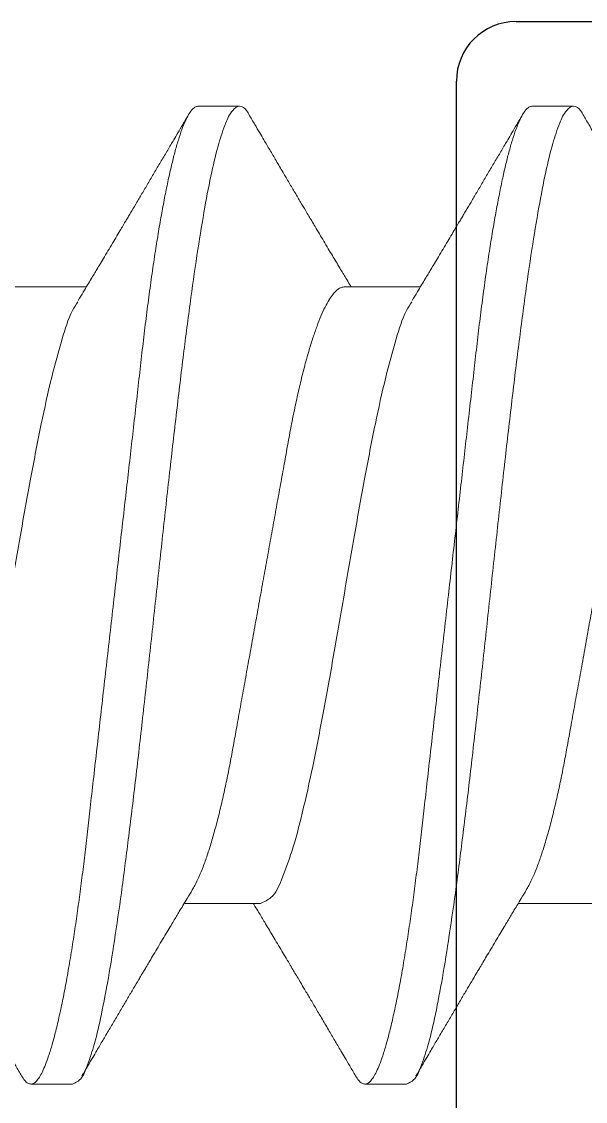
# Model space of a CAD drawing. Extents: x -82 to 113, y -82 to 93.
# Drawn here: x 24.8308 to 24.9253, y 71.2675 to 71.4486 of the extents above; entities that cross this region are included whole.
import ezdxf

# ---------------------------------------------------------------- set-up
doc = ezdxf.new("R2010")
doc.units = 0
doc.header["$MEASUREMENT"] = 0
doc.linetypes.add('SLD-Solid', pattern=[0])
doc.layers.get('0').update_dxf_attribs({"linetype": 'CONTINUOUS'})
doc.layers.add('Ballons', color=7, linetype='CONTINUOUS')
doc.layers.add('VENT', color=5, linetype='CONTINUOUS')

# ---------------------------------------------------------------- blocks, each defined once
blk = doc.blocks.new('NO 8 2 IN')
at = {"color": 7, "linetype": 'SLD-Solid', "lineweight": 15}
for p, q in [((1.034500062700332, 0.08200000106232608), (1.027500036898559, 0.08200000106232608)), ((1.09050004911704, 0.08200000106232608), (1.083500023315267, 0.08200000106232608)), ((1.066000032143336, 0.05168910871633869), (1.053206593267561, 0.05168910871633869)), ((1.12200005522628, 0.05168910871633869), (1.109206616350519, 0.05168910871633869)), ((1.024000023997672, -0.05168910871633869), (1.036793462873447, -0.05168910871633869)), ((1.080000047080631, -0.05168910871633869), (1.092793485956392, -0.05168910871633869)), ((1.055500066773163, -0.08200000106231897), (1.062500055908686, -0.08200000106231897)), ((1.111500053189872, -0.08200000106231897), (1.118500042325394, -0.08200000106231897))]:
    blk.add_line(p, q, dxfattribs=at)
for points, knots in [([(1.025858489195187, 0.08044668150640888), (1.025990910309957, 0.08073837643753023), (1.026308124782531, 0.08143713096696814), (1.02751657108513, 0.08233296663942014), (1.029066337307967, 0.08106899891546249), (1.030012140001759, 0.07885044912716666), (1.031183408001183, 0.07536927210804834), (1.032282070032281, 0.07063576357197121), (1.033430686256338, 0.06469988357867607), (1.03457277065823, 0.0576627736634947), (1.035723906377584, 0.04964081140681742), (1.036876305717485, 0.04077086824360521), (1.038031135798178, 0.03120402660880472), (1.039186831523097, 0.02110370589623045), (1.040343305736428, 0.0106425480397192), (1.041500094721499, -5.907465663312905e-07), (1.042656843607688, -0.01064373193506896), (1.043813435706468, -0.02110483273018815), (1.044969133374479, -0.03120515919152922), (1.046123852241209, -0.04077174853478738), (1.047276258450864, -0.04964224892662372), (1.048427454507987, -0.05766202938374221), (1.049569334138894, -0.0647054338148294), (1.050718883204709, -0.07062250771294032), (1.051814957745492, -0.07540618776011598), (1.05299219789886, -0.078765899028852), (1.053925718410241, -0.08123471513719949), (1.055081337071044, -0.08179645783453537), (1.055500066773163, -0.08200000106231897)], [0, 0, 0, 0, 0.00573129800252343, 0.01372931104197165, 0.02172826773205087, 0.03580556482884082, 0.05719218950977518, 0.0858971296088225, 0.1215752312055085, 0.1636902521377051, 0.2115659443761961, 0.2644131101533142, 0.3213497415512873, 0.3814191761150617, 0.443608673949524, 0.5068676579143465, 0.5701265823681618, 0.6323159470306969, 0.6923850873077625, 0.7493212658307159, 0.8021679242745475, 0.8500430301735831, 0.8921574304135668, 0.9278347920388146, 0.9565388185899408, 0.9779246014898213, 0.9920011459181272, 1, 1, 1, 1]), ([(1.034500062700332, 0.08200000106232608), (1.034672532483754, 0.08196349804216396), (1.035075107228693, 0.08187829358641352), (1.035593534935018, 0.08133523446230839), (1.036126163775577, 0.0805491729878085), (1.036673950167611, 0.07943018348662889), (1.037239318179246, 0.07799868356099182), (1.037817727747736, 0.07624209690033723), (1.038386220211009, 0.07423773633063746), (1.038944778674392, 0.07200956213720389), (1.039491489797626, 0.06958508343719672), (1.040037033309744, 0.06692234431857003), (1.040578487509606, 0.06403632101651624), (1.041112983244545, 0.06094410045859178), (1.041655120858422, 0.05755774986624118), (1.042199198074925, 0.05388883168269132), (1.04274030075635, 0.04995243277414829), (1.043262013039168, 0.04587418837002843), (1.043761448367292, 0.04166610852470143), (1.044252385834923, 0.03730863189908007), (1.04476930459343, 0.03278020020687222), (1.045289421069754, 0.02820666798429983), (1.045812027397858, 0.02361622642770556), (1.046333117436532, 0.01903810330995981), (1.046865099288212, 0.01436439367915199), (1.047405391303869, 0.00961754930828107), (1.047951289137771, 0.004821244899567034), (1.048516670499623, -0.00014606122650207), (1.049098362775709, -0.005256948956215979), (1.049693060866247, -0.0104815723050109), (1.050280488079807, -0.01564220981747866), (1.050857065173773, -0.02070850046312245), (1.051419834823534, -0.02565189390745815), (1.051965455667244, -0.03044628372363434), (1.052477765578843, -0.03494768134120108), (1.052956868833746, -0.03915306824425357), (1.0534034769437, -0.04309137836029464), (1.053868560386022, -0.04691146044678618), (1.054350597950403, -0.05062654993313487), (1.054849178514417, -0.05421831241668684), (1.055376591383251, -0.05776147327923553), (1.055932157234309, -0.06122187831267212), (1.056515898153066, -0.06456436798674758), (1.057107333317575, -0.06765778433073422), (1.057702477791054, -0.07048064197923054), (1.058297794848372, -0.0730144713258909), (1.058889232026402, -0.07524468251880734), (1.05946045176151, -0.07711900112871461), (1.060006539176328, -0.07864948537349647), (1.060520559768264, -0.07985018012612954), (1.061019620004899, -0.0807879737036572), (1.061505424830088, -0.08144907042706251), (1.061982633740442, -0.08190154432070784), (1.062342903974326, -0.08197009769067876), (1.062500055908686, -0.08200000106231897)], [0, 0, 0, 0, 0.003092212430469399, 0.007217766531581811, 0.01284827832243181, 0.02019595761164232, 0.02935766815678283, 0.04036845883385698, 0.0532212565024589, 0.06658728323214175, 0.08141523767294881, 0.09763481433781128, 0.1151597921991554, 0.1338902121345474, 0.1537147932400026, 0.1764477403002234, 0.2001743275907442, 0.224723960995883, 0.2499243488502142, 0.2759054084198213, 0.3030905775963507, 0.3313790965866887, 0.3581674491581532, 0.3856579062967868, 0.4137246254438173, 0.4422322925170845, 0.4710381768545477, 0.4999944729318572, 0.5315779441752887, 0.5629663297975073, 0.5939684811253, 0.6244010797671772, 0.6540922480333283, 0.6828842419094366, 0.7106363779029874, 0.7350576147270504, 0.7585264280238977, 0.7814701225555245, 0.8038308838492427, 0.8254759233996185, 0.8462742797106003, 0.8678485228832349, 0.8881082857742858, 0.9069109890772399, 0.9241306432943533, 0.9396617950977205, 0.9534223355502297, 0.9653572113531385, 0.9746724310134319, 0.9824409423104602, 0.9887046655412002, 0.9935571554302671, 0.9971895943886373, 1, 1, 1, 1]), ([(1.081858475611909, 0.08044668150640888), (1.081990882731489, 0.08073837817283902), (1.082308071326736, 0.08143715370818683), (1.083516556470329, 0.08233296330025297), (1.085066320028687, 0.08106899731938455), (1.086012176636871, 0.07885046040411936), (1.087183441462273, 0.0753692798387604), (1.088281980808489, 0.07063574640264392), (1.089430700906945, 0.06469989181091051), (1.090572737961566, 0.05766276853211849), (1.091723943918694, 0.04964081551771216), (1.092876335648299, 0.04077087037428129), (1.094031109023746, 0.0312040235889981), (1.095186824614004, 0.02110370665214845), (1.09634327924951, 0.01064254529518394), (1.097500127489198, -5.883651184035443e-07), (1.098656876849617, -0.01064372944118475), (1.099813409320944, -0.02110483552701226), (1.100969126614771, -0.03120515836432958), (1.102123824932093, -0.04077175189122073), (1.103276289080995, -0.04964224642260717), (1.104427487994798, -0.05766202576629809), (1.105569316514377, -0.06470543588499567), (1.106718855451163, -0.07062251479545267), (1.107814989293686, -0.07540618154120438), (1.10899221824431, -0.07876590241456682), (1.109925740450649, -0.08123469865355304), (1.111081337486382, -0.08179645564946725), (1.111500053189872, -0.08200000106231897)], [0, 0, 0, 0, 0.005731193161150711, 0.01372939093988378, 0.02172834773133871, 0.03580574990935025, 0.05719237486133048, 0.085897212430428, 0.1215753558702953, 0.1636903773362416, 0.2115661010270619, 0.2644132674739447, 0.3213498736558981, 0.3814193089809695, 0.4436088076035976, 0.5068678157147021, 0.5701267409702369, 0.6323160826741067, 0.6923852237124656, 0.7493214029570063, 0.8021680900147121, 0.8500431965204984, 0.8921575622278197, 0.9278349243052287, 0.9565390026677021, 0.9779247858386179, 0.9920013304453245, 0.9999999999999999, 0.9999999999999999, 0.9999999999999999, 0.9999999999999999]), ([(1.09050004911704, 0.08200000106232608), (1.090672517247654, 0.08196349622979682), (1.09107509727707, 0.08187828560856047), (1.091593563281918, 0.08133526114838929), (1.092126133514739, 0.08054914617877529), (1.092673988904124, 0.07943019953271602), (1.093239342206843, 0.07799868620685402), (1.093817705578687, 0.07624209036573859), (1.094386199689126, 0.07423773158301827), (1.094944811508896, 0.0720095677643755), (1.095491519738431, 0.06958508719474565), (1.096037008139831, 0.06692233943355319), (1.096578474119156, 0.06403632121438108), (1.097112983182043, 0.06094410450509713), (1.097655044243965, 0.05755774202808794), (1.098199205931678, 0.05388883666503119), (1.098740269207354, 0.0499524287922668), (1.099262052041382, 0.04587419199207687), (1.099761463276906, 0.04166610752499622), (1.100252425510249, 0.03730863519860605), (1.100769265181569, 0.03278019447908065), (1.101289456590436, 0.02820667079254946), (1.101812058795161, 0.02361622876482272), (1.102333091587809, 0.01903810052283461), (1.102865089299257, 0.01436439408823986), (1.103405376056713, 0.00961754911890722), (1.103951278588951, 0.004821245244947647), (1.104516646151097, -0.0001460638429335859), (1.105098393991867, -0.005256946639363491), (1.105693098849088, -0.01048156921796561), (1.106280444081108, -0.01564221606161453), (1.106857122447252, -0.02070849378922901), (1.107419787296422, -0.02565190055302935), (1.107965508239431, -0.03044627758564644), (1.108477741020096, -0.03494768397899861), (1.108956845517511, -0.03915307076471919), (1.109403511114976, -0.04309137570269428), (1.109868582704877, -0.04691146045655614), (1.110350613556761, -0.0506265510724333), (1.110849230179554, -0.05421830451163601), (1.11137650745377, -0.05776148388135738), (1.111932142750561, -0.06122187915580213), (1.112515948182903, -0.06456435815795203), (1.113107286533321, -0.06765779628460677), (1.113702535169722, -0.07048062849488446), (1.11429774755797, -0.07301448629861085), (1.114889286624233, -0.07524466622889747), (1.115460414521181, -0.0771190169567646), (1.116006568228784, -0.078649479497642), (1.116520590393947, -0.07985016956529734), (1.117019605101916, -0.08078797911611701), (1.117505411484615, -0.08144908619046731), (1.117982642327433, -0.081901527389455), (1.118342904628776, -0.08197009397652266), (1.118500042325394, -0.08200000106231897)], [0, 0, 0, 0, 0.003092212474474094, 0.007217930550523359, 0.01284831756046396, 0.02019609582140424, 0.02935780649692349, 0.04036852816095878, 0.05322132601246646, 0.06658740635460804, 0.08141536100642903, 0.09763489389900996, 0.1151598720097487, 0.1338902922116899, 0.1537148389985677, 0.1764478184933604, 0.2001744061215297, 0.2247240676130567, 0.2499244558260099, 0.2759055157653486, 0.3030906606264615, 0.3313792047211663, 0.3581675576738508, 0.3856579905015288, 0.4137247100479716, 0.442232377526926, 0.4710382622743204, 0.4999945587637016, 0.531578055158428, 0.5629664412273289, 0.5939685682944803, 0.6244011920710705, 0.6540923360566905, 0.6828843550432101, 0.7106364667286479, 0.735057703900245, 0.7585265424634448, 0.7814702373215788, 0.8038309989335088, 0.8254760387919112, 0.8462743309720552, 0.8678486091675228, 0.8881084100451194, 0.9069110724454126, 0.9241307721867617, 0.9396618739569711, 0.9534224710343969, 0.9653572826813911, 0.974672576776651, 0.9824410881842316, 0.9887047061362199, 0.9935571960943416, 0.9971898048677766, 1, 1, 1, 1]), ([(1.025944508201491, 0.08061945284386951), (1.02561531594931, 0.08005895469126045), (1.025010321692548, 0.07902886312314195), (1.024182224365973, 0.07762037112139097), (1.023511568713886, 0.07648015570063649), (1.02295163418384, 0.0755286497817309), (1.022261652468146, 0.0743569924292018), (1.021355671341539, 0.07281905166295388), (1.020270517707246, 0.07097947054204923), (1.019210126181832, 0.06918356767037892), (1.018225672817735, 0.06751855957245567), (1.017302278362962, 0.06595821877042596), (1.016529279539455, 0.06465395328600465), (1.015910663368004, 0.06361085511671405), (1.015387197812331, 0.06272888996299741), (1.014793899789979, 0.0617302195660514), (1.014122857525081, 0.06060154668919893), (1.013385793521195, 0.05936340707955168), (1.012665515155504, 0.05815504572924368), (1.01197581607795, 0.05699945275659246), (1.011328852558634, 0.05591690386324188), (1.010736808003813, 0.05492752603385753), (1.010187702593768, 0.05401083579497623), (1.00964526624341, 0.05310659264537065), (1.009185072722829, 0.05234002283853556), (1.008886801294892, 0.05184428894638415), (1.008793432998843, 0.05168910871633869)], [0, 0, 0, 0, 0.05798167586788244, 0.1065595580269494, 0.1457427187693226, 0.1759776293515837, 0.2050392042249229, 0.2670301238508556, 0.335195349837447, 0.3955517533436055, 0.4530647110012492, 0.5077319642294494, 0.5572797523995766, 0.5883028672446599, 0.6159082607732322, 0.6487641469731362, 0.6919186007523376, 0.7330355312832953, 0.7772940891724014, 0.8174002659008853, 0.8530774647129349, 0.8897875930376584, 0.9202467871004051, 0.94839358688828, 0.9838455768604635, 1, 1, 1, 1]), ([(1.054558257653014, 0.04944529505373652), (1.05427616709477, 0.04991299667020144), (1.05375255439337, 0.05078113812226803), (1.053029611153647, 0.05198308620254721), (1.052428914916732, 0.05298301264613059), (1.051908798399069, 0.05385012500075703), (1.051395558276567, 0.05470656562822285), (1.050816039316729, 0.05567485205746436), (1.050138492284916, 0.05680805554265334), (1.049395711842919, 0.05805250095472303), (1.048637384096523, 0.05932475564477357), (1.047934053097237, 0.06050605952689381), (1.047324098100788, 0.0615318652824115), (1.046825636841334, 0.06237075017287452), (1.046399657611104, 0.06308806426523006), (1.045995225025166, 0.06376974010398584), (1.045431646440846, 0.06471978613040363), (1.044680750253107, 0.06598730262605557), (1.043738826534337, 0.06757859580349646), (1.04273431354703, 0.06927778742786472), (1.041695279866303, 0.07103762967786764), (1.040805969409035, 0.0725452485077156), (1.040092602387517, 0.07375571277427184), (1.039566317801587, 0.07464925869682304), (1.039053060812535, 0.07552093670381765), (1.038492346368201, 0.07647374866167667), (1.037820844790588, 0.07761516958422732), (1.036991538785344, 0.0790258958381358), (1.036385450029798, 0.08005783096069763), (1.0360555913974, 0.08061945284386951)], [0, 0, 0, 0, 0.04519942646974995, 0.08389856768942255, 0.1160726681534438, 0.141731416933, 0.1675750337939459, 0.1986990904679299, 0.2351165670345456, 0.2768367340376818, 0.3186322933843848, 0.3576853204036453, 0.3906100357667428, 0.4173956912772731, 0.4384374546447455, 0.4596492422864754, 0.4829886621573745, 0.5298506397862915, 0.5815667409542348, 0.6360159864630712, 0.6932001919290164, 0.7506907050318766, 0.7808668797319765, 0.8094730156836045, 0.8365083977873197, 0.864578136055859, 0.9009626977331906, 0.9460997934978512, 1, 1, 1, 1]), ([(1.081944531284449, 0.08061945284386951), (1.081615318707833, 0.08005895945363051), (1.081010292862373, 0.07902888645092787), (1.080182261487721, 0.0776203484926512), (1.079511553058808, 0.07648016410548308), (1.078951615523366, 0.07552865996974134), (1.0782616950749, 0.07435696653337942), (1.077355636716945, 0.07281907126466791), (1.076270521143186, 0.07097945327858923), (1.075210059762924, 0.06918359166830612), (1.07422567315308, 0.0675185441123034), (1.073302247855565, 0.06595823604040163), (1.072529318271805, 0.06465392951551507), (1.07191064568029, 0.06361086479774514), (1.071387182955561, 0.06272889798179904), (1.070793929320388, 0.06173020847904098), (1.070122887917435, 0.06060153505396926), (1.069385763680231, 0.05936343133098632), (1.068665557563179, 0.05815501962128877), (1.067975787893829, 0.05699947607084965), (1.067328881095591, 0.05591689330976379), (1.066736840710576, 0.05492751293889597), (1.066187676920293, 0.0540108576968592), (1.065645301603212, 0.05310657795287455), (1.065185094101622, 0.05234002386048786), (1.064886823971563, 0.05184428919002215), (1.064793456081802, 0.05168910871633869)], [0, 0, 0, 0, 0.05798222840376543, 0.1065595583372112, 0.1457432720482199, 0.1759781828037179, 0.2050392046755961, 0.2670306780740156, 0.3351959044511688, 0.3955528626473053, 0.45306526580573, 0.5077325193471555, 0.5572797520075796, 0.5883034231796387, 0.61590881686638, 0.6487641464661701, 0.6919186004926307, 0.7330360889372696, 0.7772940888866016, 0.817400824597332, 0.8530774643491192, 0.8897875928841783, 0.9202473474017824, 0.9483935865925942, 0.9838455767679045, 1, 1, 1, 1]), ([(1.110558280735972, 0.04944529505373652), (1.110276177253496, 0.04991299624236945), (1.109752543352769, 0.05078113227400394), (1.109029585300078, 0.0519830714972116), (1.108428951423917, 0.05298303537475846), (1.1079087762635, 0.05385011253812877), (1.107395550334076, 0.05470656900846649), (1.106816018228344, 0.05567484026156677), (1.106138526689932, 0.05680807691565803), (1.105395697550037, 0.05805250050738664), (1.104637324114492, 0.0593247352895574), (1.10393404364757, 0.06050606926784496), (1.103324088863431, 0.06153186785924447), (1.102825609846917, 0.0623707349548539), (1.10239969595662, 0.06308808783310837), (1.101995194231719, 0.06376971539207688), (1.101431700639225, 0.06471982631734363), (1.100680660079874, 0.06598725001708061), (1.099738872249944, 0.06757862367967249), (1.098734335390247, 0.06927779389695132), (1.097695258581197, 0.07103761070712267), (1.096805981985426, 0.07254524953068398), (1.096092641986189, 0.07375573689999015), (1.095566247873847, 0.07464922551312725), (1.095053060806038, 0.07552095189389263), (1.094492323393609, 0.07647373594404883), (1.093820878445698, 0.07761518299523118), (1.09299155980446, 0.07902590180099622), (1.092385449566862, 0.08005783148680479), (1.092055577814108, 0.08061945284386951)], [0, 0, 0, 0, 0.04519992517612843, 0.08389904628481713, 0.1160726092280529, 0.1417318649821005, 0.1675754684127597, 0.1986995089123433, 0.2351164475585906, 0.2768371113004023, 0.3186331668030846, 0.3576856561326331, 0.3906103543855726, 0.4173959959762611, 0.4384372320128507, 0.4596495247820179, 0.4829884165588471, 0.5298514010276987, 0.5815664449971086, 0.6360156622100227, 0.6932003522163933, 0.7506903215895372, 0.7808664806078266, 0.8094736283851859, 0.836508483278856, 0.8645782069602486, 0.900962236900324, 0.9460993092083535, 0.9999999999999999, 0.9999999999999999, 0.9999999999999999, 0.9999999999999999]), ([(1.010000045726613, 0.05168910871633869), (1.010199150064054, 0.0516598859351447), (1.010641575923415, 0.05159495056383179), (1.011265645768745, 0.05113891795711112), (1.011902545410237, 0.05045372695777672), (1.01255752292299, 0.04948669422957863), (1.013229899035281, 0.04825071730706298), (1.013899057833669, 0.04677652756921447), (1.01456322517376, 0.04508472686407572), (1.015218254858368, 0.04319553752421257), (1.015869878859604, 0.04109613417386271), (1.016513056923529, 0.03880370169250114), (1.017157246507693, 0.03628418657040555), (1.017795059851281, 0.03355412086956022), (1.018419829216768, 0.03063337164054047), (1.019018768168394, 0.02759564367727307), (1.019587961304268, 0.02443184601650472), (1.020184331483634, 0.021133045816498), (1.020794705973259, 0.01775093817645512), (1.021417156752776, 0.01430448382326688), (1.022046112161533, 0.0108207196934913), (1.022689486113066, 0.007258476168821915), (1.023342235844751, 0.003642746806612251), (1.024013301463384, -7.35768442083895e-05), (1.024697389982791, -0.003861719310968681), (1.025388798247334, -0.007691250927706506), (1.026068877168413, -0.01145721406931699), (1.026732089309817, -0.0151300419527729), (1.027373390127281, -0.01868261253835612), (1.027978392192622, -0.0220304203543833), (1.028543996379781, -0.0251715986067822), (1.029083265513577, -0.02812847596440804), (1.029652130044099, -0.03097718452463738), (1.030243586931846, -0.03372166792804165), (1.030868083160172, -0.03638679416058466), (1.031522789190461, -0.03894140450758243), (1.032205267498696, -0.04135429570588656), (1.032897236845983, -0.04354733405534716), (1.033589605365734, -0.04550231431819185), (1.034285867216511, -0.04719765554541766), (1.034883492802976, -0.04849053772137779), (1.035300508306165, -0.04918503576994482), (1.035445391779803, -0.04942632485620635)], [0, 0, 0, 0, 0.005660271715563489, 0.01257757922455938, 0.02136587354686047, 0.03235192765567654, 0.04569000048198084, 0.06142365209006238, 0.07842249368206831, 0.0974411728200906, 0.1183589890798786, 0.1410211813753428, 0.1652462747607005, 0.192420621627947, 0.2208650392678512, 0.2503106934861328, 0.2805999521664292, 0.3124189645608191, 0.3457879666973703, 0.3784824774720443, 0.412166271505873, 0.4466138677329435, 0.4815809789961661, 0.5168113190383505, 0.5541710644378901, 0.591217018851226, 0.6276444560914161, 0.6631651737393028, 0.6975153601939424, 0.7304613914222522, 0.7600591377618436, 0.7884191361897815, 0.8160642260136933, 0.842791730520923, 0.8683766084586767, 0.8940214686220966, 0.917895484589299, 0.9397846573044089, 0.9595100007804751, 0.976937756624193, 0.991987497095334, 1, 1, 1, 1]), ([(1.066000032143336, 0.05168910871633869), (1.066199136096316, 0.05165988559075885), (1.066641561101434, 0.05159494945419141), (1.067265632145663, 0.05113892934566877), (1.067902488381989, 0.05045370121774795), (1.068557522126184, 0.04948671205242761), (1.069229874091135, 0.04825070494919004), (1.069899090482011, 0.04677653827793193), (1.070563252289475, 0.04508473196641916), (1.07121823367234, 0.04319553057150927), (1.071869856008348, 0.04109612836272447), (1.072513101387017, 0.03880371403027283), (1.073157219275359, 0.03628417967176034), (1.073795035558547, 0.03355411629648586), (1.074419880802452, 0.03063338233896218), (1.075018718375276, 0.02759563215705185), (1.075588032555302, 0.02443186148625642), (1.076184224507699, 0.02113302671067885), (1.076794764843342, 0.01775094906130903), (1.077417162280653, 0.01430448065081436), (1.078046168771664, 0.01082073016221585), (1.078689385834465, 0.007258458307354942), (1.079342287183081, 0.003642756322186358), (1.080013332134342, -7.35732670023026e-05), (1.080697345391755, -0.00386172932388007), (1.081388865839131, -0.007691236270048307), (1.082068785691618, -0.01145722813488703), (1.082732094227325, -0.01513003640345545), (1.083373375437617, -0.01868261274413641), (1.083978366670905, -0.02203042469648153), (1.084544027302456, -0.0251715950508995), (1.08508329826401, -0.02812847155359322), (1.085652105817957, -0.03097718905107882), (1.086243574513801, -0.03372166786771658), (1.086868075089427, -0.03638679243524479), (1.087522753755223, -0.03894141454866684), (1.088205329797304, -0.0413542722675615), (1.088897153116903, -0.04354735704560397), (1.08958960421657, -0.04550230615662798), (1.090285855810023, -0.04719765343568127), (1.090883467724041, -0.04849055164618221), (1.09130051743405, -0.0491850368014255), (1.091445414862761, -0.04942632485620635)], [0, 0, 0, 0, 0.005660270724802968, 0.01257757702301082, 0.02136562934711169, 0.03235188066773164, 0.04568995115937134, 0.06142374537558819, 0.07842258399215725, 0.09744114514640793, 0.118358957744791, 0.1410212404495055, 0.1652462431226955, 0.1924205852334091, 0.2208650709044988, 0.2503106526385113, 0.2805999686674477, 0.3124188517786392, 0.3457879717785562, 0.3784824768304607, 0.4121662649683581, 0.4466137314510358, 0.4815809602996737, 0.516811294175223, 0.5541709711784345, 0.5912169809615323, 0.6276442881153204, 0.663165061401896, 0.6975152418439606, 0.7304612673054754, 0.7600590703186008, 0.788419063782472, 0.8160640806637087, 0.8427915804926195, 0.8683764539520569, 0.8940213096266614, 0.9178954165734933, 0.9397843751080085, 0.9595098324045916, 0.9769375851977967, 0.9919873230346667, 1, 1, 1, 1]), ([(1.054629390164621, 0.04921781309828788), (1.05493143477868, 0.04873561650057212), (1.056135552087085, 0.04681331349511453), (1.057411586486751, 0.04245918114202851), (1.059180486803285, 0.03613178924569382), (1.060850250764204, 0.02836592630355739), (1.06257011215024, 0.0195400634268168), (1.064282132735599, 0.00995917288999948), (1.066000424969573, -6.863761967679238e-07), (1.067717242930399, -0.009961908298613764), (1.069433613737914, -0.0195387218688623), (1.071139314217419, -0.02837729967386338), (1.072852399121018, -0.03610340081723251), (1.074499541730603, -0.04254175190876452), (1.076242658631415, -0.04717434657455755), (1.077680533012114, -0.05063636845632402), (1.079373312229222, -0.05140465732223731), (1.080000047080631, -0.05168910871633869)], [0, 0, 0, 0, 0.01621106426479477, 0.06462629082197559, 0.1280308581996301, 0.2044134526054206, 0.2910757407978324, 0.3848472135269196, 0.4822498481595783, 0.5796522071507472, 0.6734226818666879, 0.7600832977841634, 0.8364638185289188, 0.8998657554637031, 0.948278035972784, 0.9808504516649555, 1, 1, 1, 1]), ([(1.11062941324758, 0.04921781309828788), (1.110931458464833, 0.04873561672823712), (1.112135575941394, 0.04681331820088275), (1.113411558994784, 0.04245917123760279), (1.115180467663805, 0.03613178624889457), (1.116850296128717, 0.02836593585113434), (1.118570084494621, 0.01954005817497517), (1.120282109223496, 0.00995916917474915), (1.122000470734022, -6.78257357833445e-07), (1.123717219365162, -0.009961912047522503), (1.125433586283606, -0.01953872699254333), (1.127139358921767, -0.02837729054678562), (1.128852381923906, -0.03610340259072586), (1.130499508723773, -0.04254176533867593), (1.132242700419482, -0.04717432489966455), (1.133680519176949, -0.05063637477603322), (1.135373297000058, -0.05140465831372154), (1.136000033497339, -0.05168910871633869)], [0, 0, 0, 0, 0.01621106715709807, 0.0646261823155956, 0.1280307610056017, 0.2044134451245449, 0.2910756817185405, 0.384847171177903, 0.4822498828556931, 0.5796521995577372, 0.6734226910037752, 0.7600833894443854, 0.8364638477291402, 0.8998657959758067, 0.9482782051660973, 0.980850448248381, 1, 1, 1, 1]), ([(1.03544179848798, -0.04944529505372941), (1.035723877438741, -0.04991300364911666), (1.036247475102527, -0.05078116884622119), (1.036970554514355, -0.05198303507175694), (1.037571110885366, -0.05298306020417698), (1.038091349080531, -0.05385009953253217), (1.038604559387537, -0.05470657270494428), (1.039184106500059, -0.05567482767104792), (1.03986153537123, -0.05680810176972528), (1.040604437730252, -0.05805247435589678), (1.041362741000754, -0.05932475826533334), (1.042066070009312, -0.06050606330616404), (1.042676047072476, -0.06153184142937818), (1.043174419138992, -0.06237076479823855), (1.043600384751173, -0.06308808694336676), (1.044004930315481, -0.06376969575629232), (1.044568356543948, -0.06471984663826191), (1.045319427965438, -0.06598724478317308), (1.046261207234664, -0.06757862353361332), (1.047265735436838, -0.06927780606793732), (1.048304872358756, -0.07103758740131383), (1.049194092471211, -0.07254525955048763), (1.049907441251747, -0.0737557345352613), (1.050433824190264, -0.0746492369251186), (1.050947060592051, -0.07552094145415111), (1.051507792735677, -0.07647372861598711), (1.052179193615814, -0.07761519439778652), (1.053008520345387, -0.07902590843439583), (1.053614652801855, -0.08005783224921004), (1.053944538076095, -0.08061945284386951)], [0, 0, 0, 0, 0.04519937967320689, 0.08389952365609209, 0.1160725492316407, 0.1417323120919962, 0.1675759021961451, 0.1986999266463086, 0.2351163275396521, 0.2768374882052139, 0.3186330042795179, 0.3576859908658188, 0.3906106721408112, 0.4173952666554998, 0.4384370082377033, 0.4596498062546208, 0.4829881700640571, 0.529851130367547, 0.581566147669581, 0.6360153368052163, 0.6932005115943745, 0.7506899374823879, 0.7808660809400425, 0.8094732139658425, 0.8365085680788845, 0.8645782772858457, 0.9009617756561866, 0.9460988246888373, 1, 1, 1, 1]), ([(1.091441821570939, -0.04944529505372941), (1.091723906320269, -0.04991300016270372), (1.092247511493269, -0.05078115349279955), (1.092970522879057, -0.05198306061006264), (1.093571149010302, -0.05298303650116765), (1.094091326866732, -0.05385011204425894), (1.094604550175276, -0.05470657008364554), (1.095184089081982, -0.0556748299636709), (1.095861530808349, -0.05680808909087176), (1.096604369863911, -0.05805249944210544), (1.097362746337936, -0.05932473243185399), (1.098066007126192, -0.06050608537275792), (1.0986760319864, -0.06153184231083486), (1.099174441250184, -0.06237075811321091), (1.099600412926875, -0.06308807666844984), (1.100004909346808, -0.06376970739190568), (1.100568350501021, -0.06471984216577908), (1.101319403981734, -0.06598725817479334), (1.102261244213409, -0.06757860085254208), (1.103265713365303, -0.06927781831638669), (1.104304857041711, -0.071037595628205), (1.105194111000202, -0.07254525502404618), (1.10590747089293, -0.07375572347284987), (1.106433804272584, -0.07464924785575988), (1.106947051063585, -0.07552093906692647), (1.107507774329662, -0.0764737386430312), (1.10817922556916, -0.0776151819895361), (1.109008541932269, -0.07902590213674188), (1.109614652539094, -0.08005783160512436), (1.109944524492803, -0.08061945284386951)], [0, 0, 0, 0, 0.04519940318254329, 0.08389904586948113, 0.1160726089563718, 0.1417318648249879, 0.1675754683710386, 0.198699509009591, 0.2351159288440216, 0.2768365927721168, 0.3186326484614183, 0.3576851379653352, 0.3906103533319669, 0.4173954783960119, 0.4384372309225532, 0.4596495237864341, 0.482987899734742, 0.5298508844128377, 0.5815664437673114, 0.6360151465125886, 0.6932003510451952, 0.7506903206750317, 0.7808664798280575, 0.8094731143740557, 0.8365084825488671, 0.8645782063555909, 0.90096223645812, 0.9460993089676872, 1, 1, 1, 1]), ([(1.064055547939503, -0.08061945284386951), (1.064384754184729, -0.0800589557305571), (1.064989771531359, -0.07902887054471108), (1.065817874736084, -0.07762037482810769), (1.066488507351266, -0.07648013865218672), (1.067048514268023, -0.07552868254090583), (1.067738358383224, -0.07435694416886207), (1.068644453943904, -0.07281907799874432), (1.069729554098643, -0.07097945093004654), (1.070790024165163, -0.06918359445113964), (1.071774394996922, -0.06751853032226052), (1.072697882366995, -0.0659582590051997), (1.073470757064044, -0.0646539199706595), (1.074089434353226, -0.06361086527601145), (1.07461289784041, -0.06272889891793199), (1.075206142965897, -0.06173019708366922), (1.075877245080605, -0.06060155978034487), (1.076614296329907, -0.05936340532465323), (1.077334575386317, -0.05815504437286023), (1.078024283505698, -0.05699946410967272), (1.078671199946882, -0.0559168943907622), (1.079263242139973, -0.05492751511673077), (1.079812393085319, -0.0540108448351404), (1.080354828823488, -0.05310660134600198), (1.080814983097184, -0.05234001530555332), (1.081113253996193, -0.05184428843587341), (1.081206623142165, -0.05168910871633869)], [0, 0, 0, 0, 0.05798222854753491, 0.1065601111053871, 0.1457432721694225, 0.1759787359578334, 0.2050392047641673, 0.2670306783162965, 0.3351959048624695, 0.3955528632082667, 0.4530652665092969, 0.5077330754747318, 0.5572797524821701, 0.5883034237311544, 0.6159088174863449, 0.6487641471676018, 0.6919191584828397, 0.7330360893513344, 0.7772946476037674, 0.8174008246614907, 0.8530774645017423, 0.8897875931278244, 0.9202473477209553, 0.9483941477398927, 0.9838455767278487, 0.9999999999999999, 0.9999999999999999, 0.9999999999999999, 0.9999999999999999]), ([(1.120055571022462, -0.08061945284386951), (1.120384783436066, -0.08005895935764329), (1.120989808981989, -0.07902888617855552), (1.121817842205843, -0.07762034930915718), (1.122488545523765, -0.07648016191245688), (1.123048493957242, -0.07552867139016683), (1.123738349203109, -0.0743569395563739), (1.124644489687938, -0.07281909987483459), (1.125729532465343, -0.07097943897399261), (1.126790013115652, -0.06918359594472179), (1.12777438137384, -0.06751853030126398), (1.128697866782588, -0.06595825781663933), (1.129470749569506, -0.06465392358524014), (1.130089410960707, -0.06361085219815976), (1.130612934072715, -0.06272892123926255), (1.131206114382252, -0.06173018091546112), (1.131877236922705, -0.06060156300362962), (1.132614280142889, -0.0593634037738795), (1.133334566616398, -0.05815504724879617), (1.134024258890037, -0.0569994502104052), (1.134671236701152, -0.0559169171837155), (1.13526322067689, -0.05492750308857097), (1.13581238400802, -0.05401084753571439), (1.136354809365258, -0.05310659047994903), (1.136815006898289, -0.05234002307641816), (1.137113278023747, -0.05184428900309257), (1.13720664622511, -0.05168910871633869)], [0, 0, 0, 0, 0.05798222812462172, 0.1065595578242017, 0.1457432713465694, 0.1759781819565066, 0.2050386505508774, 0.2670306770823807, 0.3351953492544193, 0.3955523071599805, 0.4530647100415233, 0.5077325186082199, 0.5572791952542717, 0.5883028662769737, 0.6159088162910563, 0.648763588971048, 0.6919185999715193, 0.733035530540112, 0.7772940884697304, 0.8174002652349248, 0.8530774640796309, 0.8897870326564435, 0.9202467870274051, 0.9483935868410439, 0.9838455768456769, 1, 1, 1, 1]), ([(1.062500055908686, -0.08200000106231897), (1.06267238462776, -0.08196339682407228), (1.063074639238806, -0.0818779541671546), (1.063595959037244, -0.08133805458923149), (1.063887516735022, -0.08088193950606382), (1.064055584605754, -0.08061901284894901)], [0, 0, 0, 0, 0.2409583822380973, 0.5624519281641035, 0.9999999999999999, 0.9999999999999999, 0.9999999999999999, 0.9999999999999999]), ([(1.118500042325394, -0.08200000106231897), (1.118672371044482, -0.08196339682407228), (1.119074625655514, -0.0818779541671546), (1.119595945453952, -0.08133805458923149), (1.119887503151745, -0.08088193950606382), (1.120055571022462, -0.08061901284894901)], [0, 0, 0, 0, 0.2409583822380932, 0.5624519281640938, 1, 1, 1, 1])]:
    blk.add_open_spline(points, degree=3, knots=knots, dxfattribs=at)
blk = doc.blocks.new('3204-1_Sash_Component')
for p, q in [((0.1115516005198116, 2.973724919317874), (0.1115516005198116, 3.00372491931796)), ((0.3015516005197524, 2.963724919317883), (0.1215516005198025, 2.963724919317883))]:
    blk.add_line(p, q)
blk.add_arc((0.1215516005198025, 2.973724919317874), 0.009999999999990905, 180, 270)
blk = doc.blocks.new('3205_Sash_Yoke_Assembly')
at = {"xscale": -1, "rotation": 270}
blk.add_blockref('3204-1_Sash_Component', (-2.601761474882306, -2.176540323288464), dxfattribs=at)
blk = doc.blocks.new('3200_Meeting_Stile_Assembly')
blk.add_blockref('3205_Sash_Yoke_Assembly', (-1.014875000000017, 2.240000082920659))

msp = doc.modelspace()

# ---------------------------------------------------------------- block references
at = {"layer": 'Ballons', "xscale": -1}
msp.add_blockref('NO 8 2 IN', (25.95081983638114, 71.35241504130003), dxfattribs=at)
at = {"layer": 'VENT', "xscale": -1, "rotation": 180}
msp.add_blockref('3200_Meeting_Stile_Assembly', (25.55656821522366, 71.62362920543643), dxfattribs=at)

doc.saveas('drawing.dxf')
